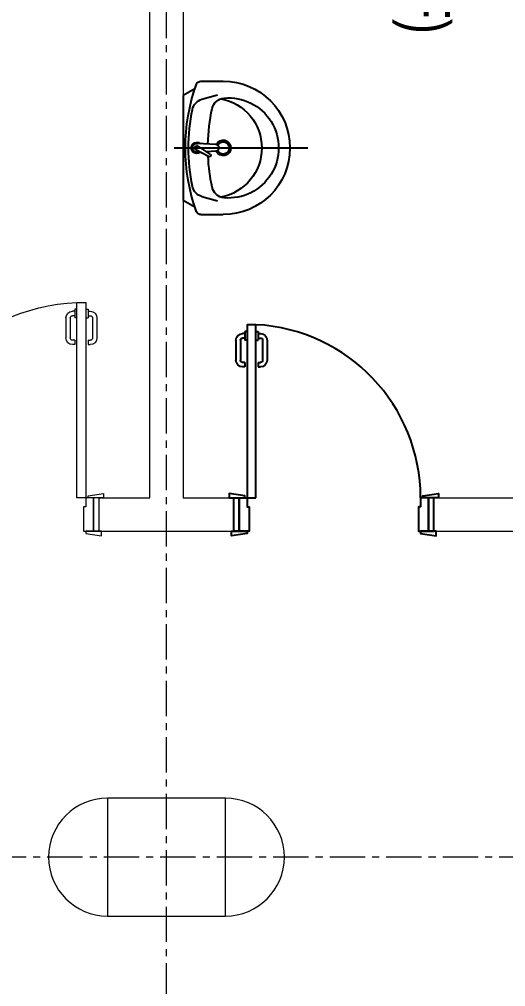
# Model space of a CAD drawing. Header units: millimetres. Extents: x 26027 to 581921, y 7230 to 233891.
# Drawn here: x 516137 to 518324, y 134563 to 138912 of the extents above; entities that cross this region are included whole.
import ezdxf

# ---------------------------------------------------------------- set-up
doc = ezdxf.new("R2010")
doc.units = ezdxf.units.MM
doc.header["$LTSCALE"] = 5
doc.linetypes.add('CENTER', pattern=[50.8, 31.75, -6.35, 6.35, -6.35])
for name, color, linetype, lineweight in [('72_EGR_BASE_TEXT', 7, 'Continuous', 5), ('SANIT', 250, 'Continuous', 5), ('Structure', 20, 'Continuous', 5), ('Walls', 32, 'Continuous', 5)]:
    doc.layers.add(name, color=color, linetype=linetype, lineweight=lineweight)
for name, color, linetype in [('axes', 9, 'Continuous'), ('GE-ARCHITECTURAL_ELEMENTS', 8, 'Continuous'), ('GE-FURNITURE', 8, 'Continuous')]:
    doc.layers.add(name, color=color, linetype=linetype)
doc.layers.add('Wooden Joinery', color=7, linetype='Continuous', lineweight=5, true_color=0xffdcd1)
doc.styles.add('X3G_ENTITY_258862', font='swisscl.ttf', dxfattribs={"height": 200})

# ---------------------------------------------------------------- blocks, each defined once
blk = doc.blocks.new('A$C72370EFE')
at = {"layer": 'GE-ARCHITECTURAL_ELEMENTS'}
for p, q in [((-0.01, -0.04), (-0.02, -0.04)), ((-0.01, -0.03), (-0.01, -0.07)), ((0, -0.03), (-0.01, -0.03)), ((0.04, -0.03), (0.05, -0.03)), ((0.05, -0.03), (0.05, -0.07)), ((0.05, -0.04), (0.06, -0.04)), ((-0.05, -0.07), (-0.05, -0.16)), ((-0.03, -0.07), (-0.03, -0.16)), ((-0.01, -0.06), (-0.02, -0.06)), ((0, -0.07), (-0.01, -0.07)), ((0.04, -0.07), (0.05, -0.07)), ((0.05, -0.06), (0.06, -0.06)), ((0.07, -0.07), (0.07, -0.16)), ((0.09, -0.07), (0.09, -0.16)), ((-0.01, -0.17), (-0.02, -0.17)), ((-0.01, -0.17), (-0.01, -0.19)), ((0.05, -0.17), (0.06, -0.17)), ((0.05, -0.17), (0.05, -0.19)), ((-0.01, -0.19), (-0.02, -0.19)), ((0.05, -0.19), (0.06, -0.19))]:
    blk.add_line(p, q, dxfattribs=at)
for centre, radius, start, end in [((-0.02, -0.07), 0.03, 90, 180), ((0.06, -0.07), 0.03, 0, 90), ((-0.02, -0.07), 0.01, 90, 180), ((0.06, -0.07), 0.01, 0, 90), ((-0.02, -0.16), 0.03, 180, 270), ((-0.02, -0.16), 0.01, 180, 270), ((0.06, -0.16), 0.01, 270, 0), ((0.06, -0.16), 0.03, 270, 0)]:
    blk.add_arc(centre, radius, start, end, dxfattribs=at)
blk = doc.blocks.new('DR1')
at = {"layer": 'GE-FURNITURE', "elevation": 0}
for points in [[(1743552.9, 41731.9), (1743562.9, 41731.9), (1743572.9, 41801.9), (1743552.9, 41801.9)], [(1743402.9, 41721.9), (1743392.9, 41721.9), (1743382.9, 41791.9), (1743402.9, 41791.9)], [(1743552.9, 41681.9), (1744331.9, 41681.9), (1744331.9, 41721.9), (1743552.9, 41721.9)], [(1743402.9, 40941.9), (1743392.9, 40941.9), (1743382.9, 40871.9), (1743402.9, 40871.9)], [(1743552.9, 40931.9), (1743562.9, 40931.9), (1743572.9, 40861.9), (1743552.9, 40861.9)]]:
    blk.add_lwpolyline(points, close=True, dxfattribs=at)
for points in [[(1743552.9, 41756.9), (1743402.9, 41756.9), (1743402.9, 41781.9), (1743552.9, 41781.9), (1743552.9, 41756.9)], [(1743552.9, 41756.9), (1743552.9, 41721.9), (1743512.9, 41721.9), (1743512.9, 41711.9), (1743402.9, 41711.9), (1743402.9, 41756.9), (1743552.9, 41756.9)], [(1743552.9, 40906.9), (1743552.9, 40941.9), (1743512.9, 40941.9), (1743512.9, 40951.9), (1743402.9, 40951.9), (1743402.9, 40906.9), (1743552.9, 40906.9)], [(1743552.9, 40906.9), (1743402.9, 40906.9), (1743402.9, 40881.9), (1743552.9, 40881.9), (1743552.9, 40906.9)]]:
    blk.add_lwpolyline(points, dxfattribs=at)
at = {"layer": 'GE-FURNITURE'}
blk.add_arc((1743552.9, 41721.9, 0), 780, 270, 357.0603, dxfattribs=at)
at = {"layer": 'GE-FURNITURE', "xscale": -999.9999999998856, "yscale": 999.9999999998856, "zscale": 999.9999999998854, "rotation": 270}
blk.add_blockref('A$C72370EFE', (1744331.9, 41681.9, 0), dxfattribs=at)
blk = doc.blocks.new('lav-manta 60')
at = {"layer": 'GE-ARCHITECTURAL_ELEMENTS'}
for p, q in [((-0.2658, -0.0529), (-0.2358, 0)), ((-0.2358, 0), (0.2358, 0)), ((0, 0.04), (0, -0.56)), ((0.2658, -0.0529), (0.2358, 0)), ((-0.3, -0.0789), (-0.3, -0.18)), ((-0.2185, -0.0841), (-0.2383, -0.1537)), ((-0.015, -0.1473), (-0.0199, -0.064)), ((0.0274, -0.121), (-0.0078, -0.0673)), ((0.0389, -0.1142), (0.0087, -0.0575)), ((0.0191, -0.077), (0.0199, -0.064)), ((0.2185, -0.0841), (0.2383, -0.1537)), ((0.3, -0.0789), (0.3, -0.18)), ((0.015, -0.1473), (0.0174, -0.1057))]:
    blk.add_line(p, q, dxfattribs=at)
for centre, radius, start, end in [((0, -0.8557), 0.8457, 70.1771, 109.8229), ((-0.1608, -0.1006), 0.06, 101.8086, 164.0794), ((0, -0.8696), 0.8457, 78.1914, 101.8086), ((0, -0.0617), 0.025, 320.7474, 220.368), ((0, -0.0617), 0.02, 353.2671, 186.682), ((0.1608, -0.1006), 0.06, 15.9206, 78.1914), ((-0.28, -0.0789), 0.02, 109.8229, 180), ((0, -0.0617), 0.00966, 25.4127, 215.9577), ((0.28, -0.0789), 0.02, 0, 70.1771), ((-0.1645, -0.189), 0.06, 102.0883, 174.8142), ((0, -0.9572), 0.8457, 91.1572, 102.0883), ((0, -0.9572), 0.8457, 88.5486, 88.844), ((0.0332, -0.1176), 0.00666, 210.6852, 30.6852), ((0, -0.9572), 0.8457, 77.9117, 87.4274), ((0.1645, -0.189), 0.06, 5.1858, 77.9117), ((0, -0.1282), 0.2252, 190.6097, 349.3903), ((0, -0.18), 0.035, 115.3106, 64.6894), ((0, -0.18), 0.0275, 117.1496, 62.8504), ((0, -0.1473), 0.015, 180, 0), ((0, -0.18), 0.3, 180, 0), ((0, -0.2039), 0.2252, 174.8142, 5.1858)]:
    blk.add_arc(centre, radius, start, end, dxfattribs=at)
blk = doc.blocks.new('A$C692066EF')
at = {"layer": 'Wooden Joinery'}
for p, q in [((2405.9, 280), (2495.9, 280)), ((2365.9, 240), (2405.9, 240)), ((2365.9, 230), (2365.9, 240)), ((2375.9, 240), (2375.9, 250)), ((2395.9, 240), (2395.9, 250)), ((2405.9, 260), (2495.9, 260)), ((2405.9, 230), (2405.9, 240)), ((2505.9, 240), (2505.9, 250)), ((2505.9, 240), (2525.9, 240)), ((2525.9, 240), (2525.9, 250)), ((2365.9, 190), (2365.9, 180)), ((2365.9, 180), (2405.9, 180)), ((2375.9, 180), (2375.9, 170)), ((2395.9, 180), (2395.9, 170)), ((2405.9, 190), (2405.9, 180)), ((2505.9, 180), (2505.9, 170)), ((2505.9, 180), (2525.9, 180)), ((2525.9, 180), (2525.9, 170)), ((2405.9, 160), (2495.9, 160)), ((2405.9, 140), (2495.9, 140))]:
    blk.add_line(p, q, dxfattribs=at)
for points in [[(3215, 1080), (3205, 1080), (3195, 1150), (3215, 1150)], [(3365, 1070), (3375, 1070), (3385, 1140), (3365, 1140)], [(3215, 230), (2335.9, 230), (2335.9, 190), (3215, 190)], [(3215, 230), (2335.9, 230), (2335.9, 190), (3215, 190)], [(3215, 180), (3205, 180), (3195, 110), (3215, 110)], [(3365, 190), (3375, 190), (3385, 120), (3365, 120)]]:
    blk.add_lwpolyline(points, close=True, dxfattribs=at)
for points in [[(3215, 1105), (3365, 1105), (3365, 1130), (3215, 1130), (3215, 1105)], [(3215, 1105), (3215, 1070), (3255, 1070), (3255, 1060), (3365, 1060), (3365, 1105), (3215, 1105)], [(3215, 155), (3215, 190), (3255, 190), (3255, 200), (3365, 200), (3365, 155), (3215, 155)], [(3215, 155), (3365, 155), (3365, 130), (3215, 130), (3215, 155)]]:
    blk.add_lwpolyline(points, dxfattribs=at)
for centre, radius, start, end in [((3215, 190), 880, 90, 177.3947), ((2405.9, 250), 30, 90, 180), ((2495.9, 250), 30, 0, 90), ((2405.9, 250), 10, 90, 180), ((2495.9, 250), 10, 0, 90), ((2405.9, 170), 30, 180, 270), ((2405.9, 170), 10, 180, 270), ((2495.9, 170), 10, 270, 0), ((2495.9, 170), 30, 270, 0)]:
    blk.add_arc(centre, radius, start, end, dxfattribs=at)

msp = doc.modelspace()

# ---------------------------------------------------------------- linework, layer by layer
at = {"layer": 'axes', "linetype": 'CENTER', "lineweight": 0}
for p, q in [((516798.8, 120285.6, 0), (516798.8, 205820.3, 0)), ((580937.8, 135145.3, 2.4), (448568.3, 135145.3, 2.4))]:
    msp.add_line(p, q, dxfattribs=at)
at = {"layer": 'Structure', "elevation": 0}
msp.add_lwpolyline([(516533.8, 134880.3), (517063.8, 134880.3), (517063.8, 135410.3), (516533.8, 135410.3)], close=True, dxfattribs=at)
at = {"layer": 'Walls'}
for p, q in [((516723.8, 136760.3, 0), (516723.8, 142080.3, 0)), ((516496.3, 136760.3, 0), (516723.8, 136760.3, 0)), ((516496.3, 136610.3, 0), (516496.3, 136760.3, 0)), ((517101.3, 136610.3, 0), (517101.3, 136760.3, 0)), ((518001.3, 136760.3, 0), (518001.3, 136610.3, 0))]:
    msp.add_line(p, q, dxfattribs=at)
at = {"layer": 'Walls', "elevation": 0}
for points in [[(516873.8, 142080.3), (516873.8, 136760.3), (517101.3, 136760.3)], [(518001.3, 136760.3), (519023.8, 136760.3)], [(516496.3, 136610.3), (517101.3, 136610.3)], [(518001.3, 136610.3), (523386.3, 136610.3)]]:
    msp.add_lwpolyline(points, dxfattribs=at)
at = {"layer": 'Walls'}
for centre, start, end in [((516533.8, 135145.3, 0), 90, 270), ((517063.8, 135145.3, 0), 270, 90)]:
    msp.add_arc(centre, 265, start, end, dxfattribs=at)

# ---------------------------------------------------------------- block references
at = {"layer": 'SANIT', "xscale": -1000.000000000223, "yscale": 1000.000000000223, "zscale": 1000.000000000223, "rotation": 90}
msp.add_blockref('lav-manta 60', (516873.8, 138334, 0), dxfattribs=at)
at = {"layer": 'Wooden Joinery', "xscale": -1, "rotation": 90}
msp.add_blockref('A$C692066EF', (516626.3, 139975.3, 0), dxfattribs=at)
at = {"layer": 'Wooden Joinery', "rotation": 90.00000000000001}
msp.add_blockref('DR1', (558883.2, -1606792.6, 0), dxfattribs=at)

# ---------------------------------------------------------------- texts
at = {"layer": '72_EGR_BASE_TEXT', "insert": (518073.8, 139655.3, 0), "char_height": 200, "width": 1654.653, "attachment_point": 2, "rotation": 270, "style": 'X3G_ENTITY_258862'}
msp.add_mtext('PUBLIC TLTS (F)', dxfattribs=at)

doc.saveas('drawing.dxf')
